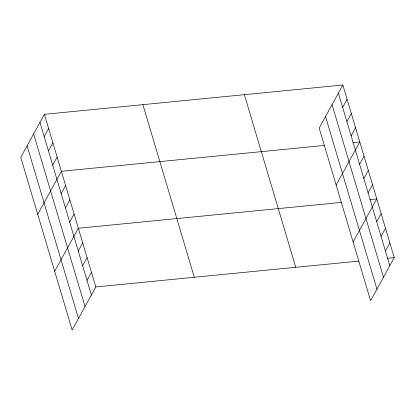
<?xml version="1.0" encoding="UTF-8"?>
<svg xmlns="http://www.w3.org/2000/svg" width="415" height="415" viewBox="0 0 415 415"><rect width="100%" height="100%" fill="white"/><g stroke="black" fill="none" stroke-linecap="round" stroke-linejoin="round"><path stroke-width="0.62" d="M44.415 114.322L20.75 157.373L72.153 329.992L95.818 286.947L44.415 114.322L342.847 85.008L394.25 257.627L370.585 300.678L319.182 128.053L342.847 85.008M44.213 136.654L48.659 128.562M48.451 150.894L52.897 142.807M52.689 165.134L57.14 157.046M37.713 214.337L61.379 171.286L324.457 145.442M61.171 193.618L65.617 185.531M65.414 207.858L69.86 199.771M69.653 222.103L74.098 214.01M54.676 271.301L78.342 228.255L342.053 202.349M78.264 251.013L82.71 242.925M82.632 265.688L87.077 257.601M87 280.358L91.45 272.271M342.645 107.335L347.09 99.247M346.883 121.574L351.329 113.487M351.126 135.819L355.572 127.732M336.145 185.023L359.81 141.972L352.869 142.651M359.608 164.299L364.054 156.211M363.846 178.543L368.292 170.456M368.084 192.783L372.535 184.696M353.108 241.987L376.773 198.935L369.827 199.62M376.696 221.698L381.141 213.611M381.063 236.368L385.514 228.281M385.436 251.044L389.882 242.957M95.818 286.947L358.897 261.102M387.304 258.312L394.25 257.627M338.401 93.095L389.804 265.714M332.062 104.632L383.46 277.251M325.526 116.516L376.924 289.141M244.368 94.682L295.765 267.302M142.9 104.647L194.298 277.272M39.97 122.409L91.373 295.034M33.625 133.946L85.028 306.571M27.094 145.836L78.492 318.455"/></g></svg>
